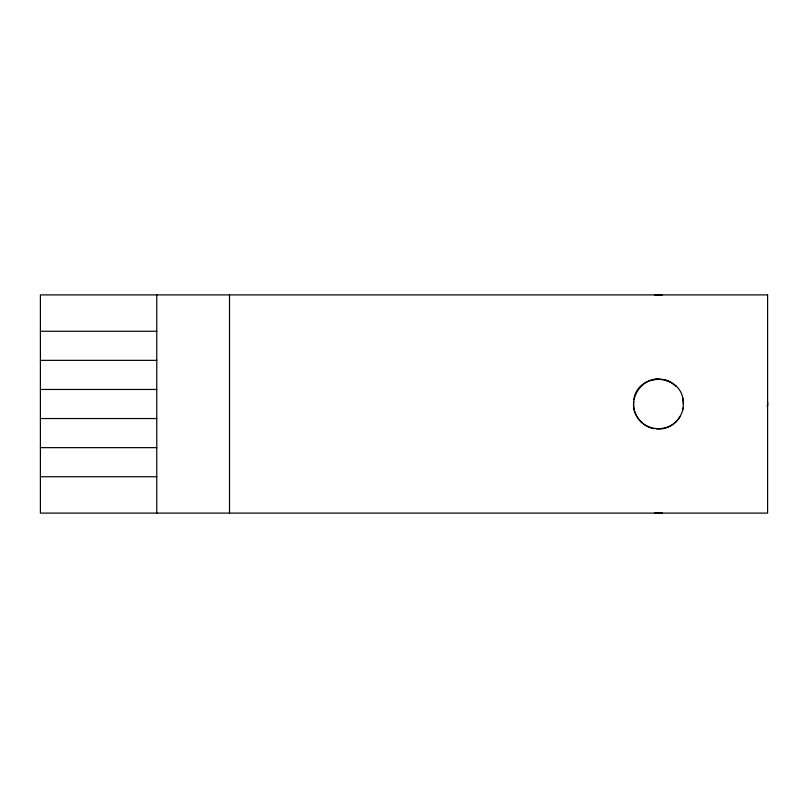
<?xml version="1.0" encoding="UTF-8"?>
<svg xmlns="http://www.w3.org/2000/svg" width="808" height="808" viewBox="0 0 808 808"><rect width="100%" height="100%" fill="white"/><g stroke="black" fill="none" stroke-linecap="round" stroke-linejoin="round"><path stroke-width="1.21" d="M633.694 401.677C632.068 414.191 641.623 426.371 653.874 428.674M656.187 428.806C670.983 430.866 685.022 416.877 683.194 402.051M767.277 406.454L767.6 404M682.911 407.989L682.588 410.454M633.825 399.344C638.138 372.195 680.215 372.932 683.225 400.536M680.084 416.453C671.377 432.724 645.622 432.704 636.906 416.453C627.2 400.788 640.077 378.487 658.5 379.063M654.813 295.385L658.5 294.9M40.4 331.27L156.772 331.27M40.4 360.358L156.772 360.358M40.4 389.456L156.772 389.456M40.4 418.544L156.772 418.544M40.4 447.642L156.772 447.642M40.4 476.73L156.772 476.73M664.954 379.911L670.983 382.386L676.124 386.365M682.588 397.546L683.427 404M229.512 294.9L229.512 513.1M156.772 294.9L156.772 513.1M767.56 401.505A109.06 109.06 0 0 1 767.56 406.464M662.217 512.969A109.06 109.06 0 0 1 654.803 512.969M654.803 294.971A109.06 109.06 0 0 1 662.227 294.971M662.196 513.04A109.191 109.191 0 0 1 658.5 513.11M652.036 379.911A25.139 25.139 0 0 1 670.983 382.386M767.6 294.9L40.4 294.9L40.4 513.1L767.6 513.1L767.6 294.9"/></g></svg>
